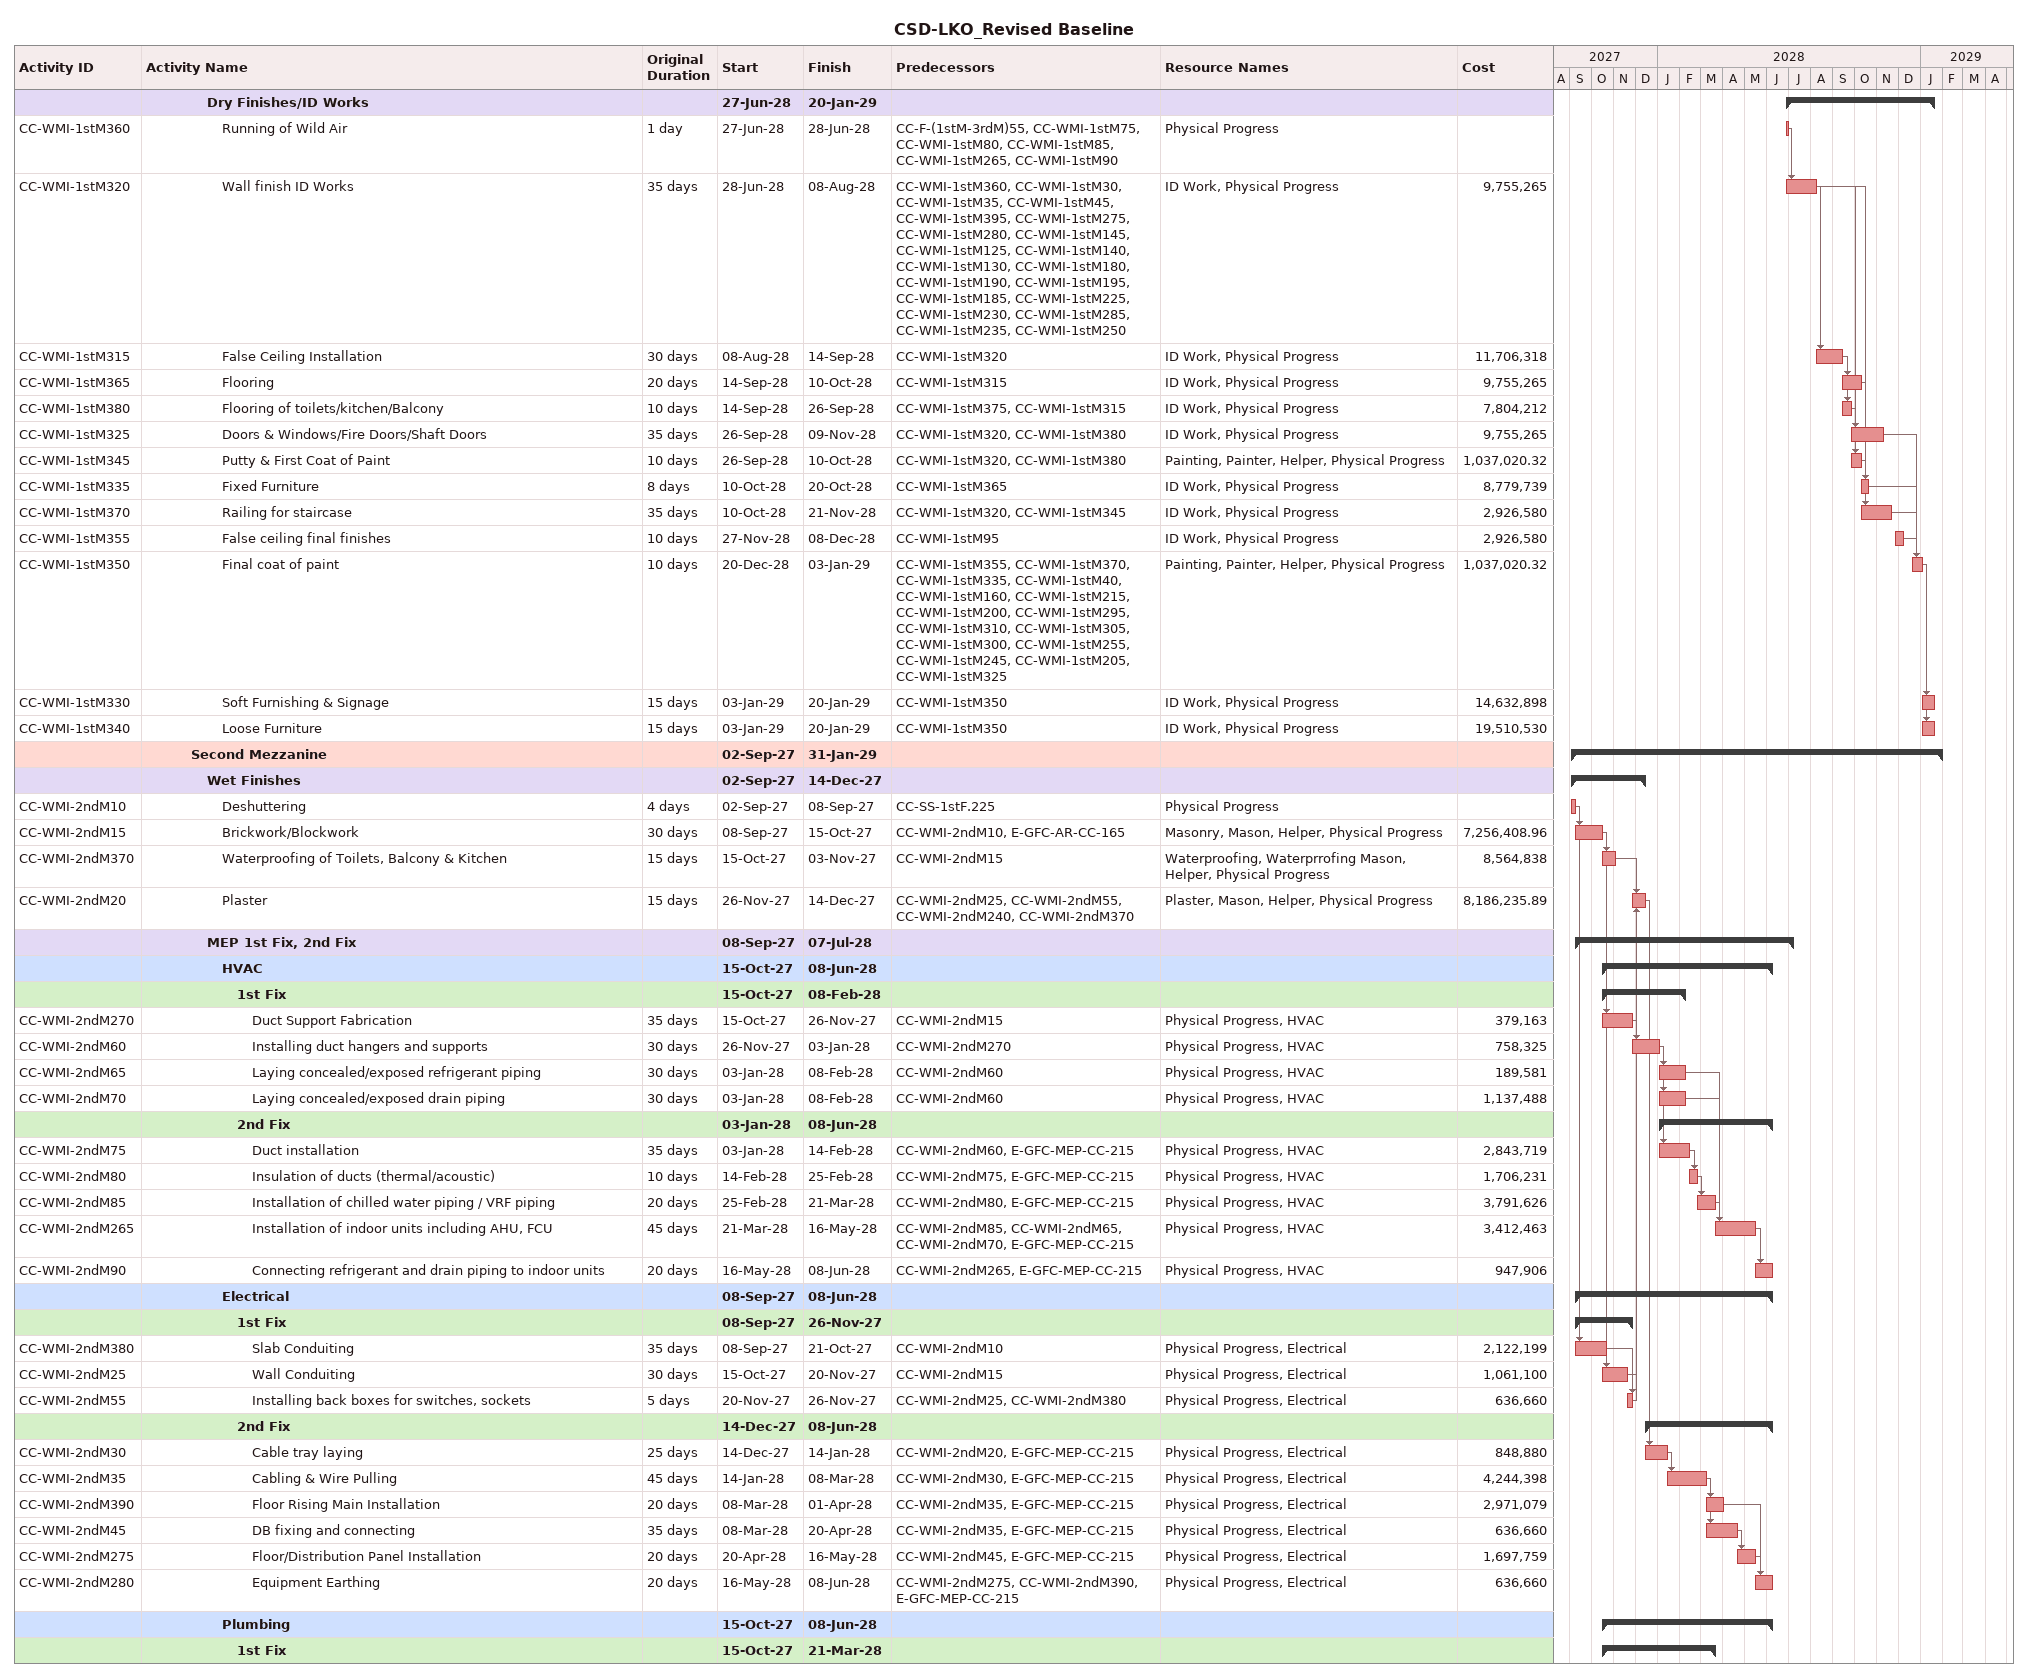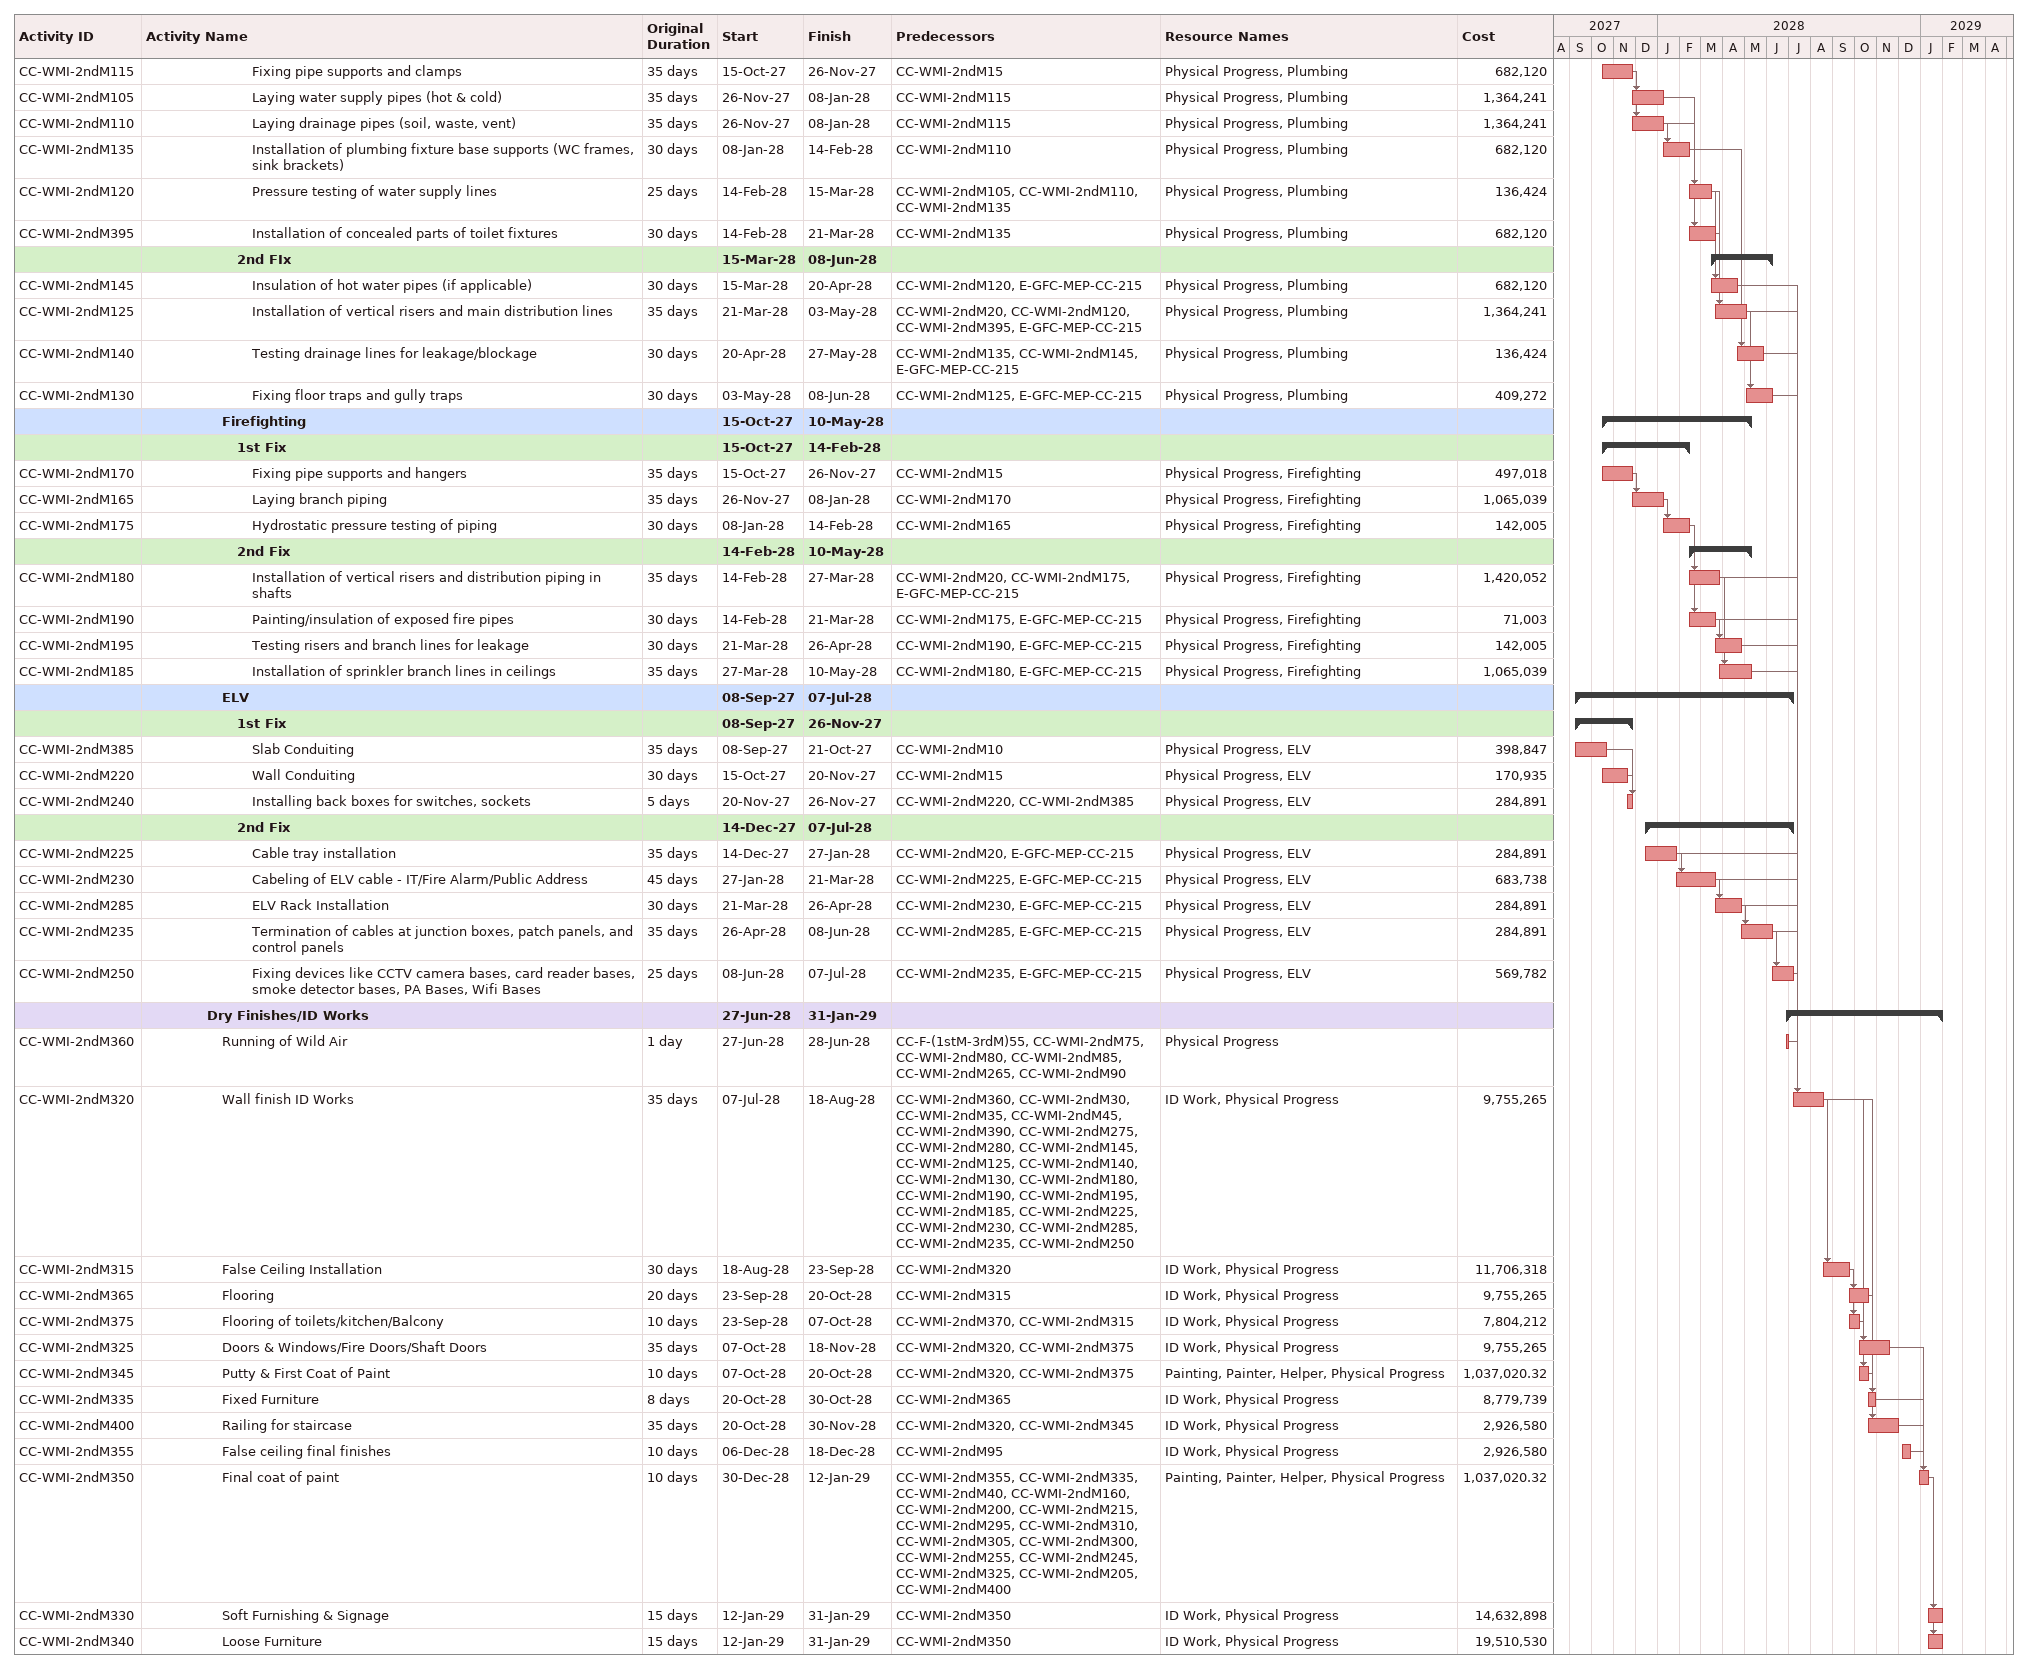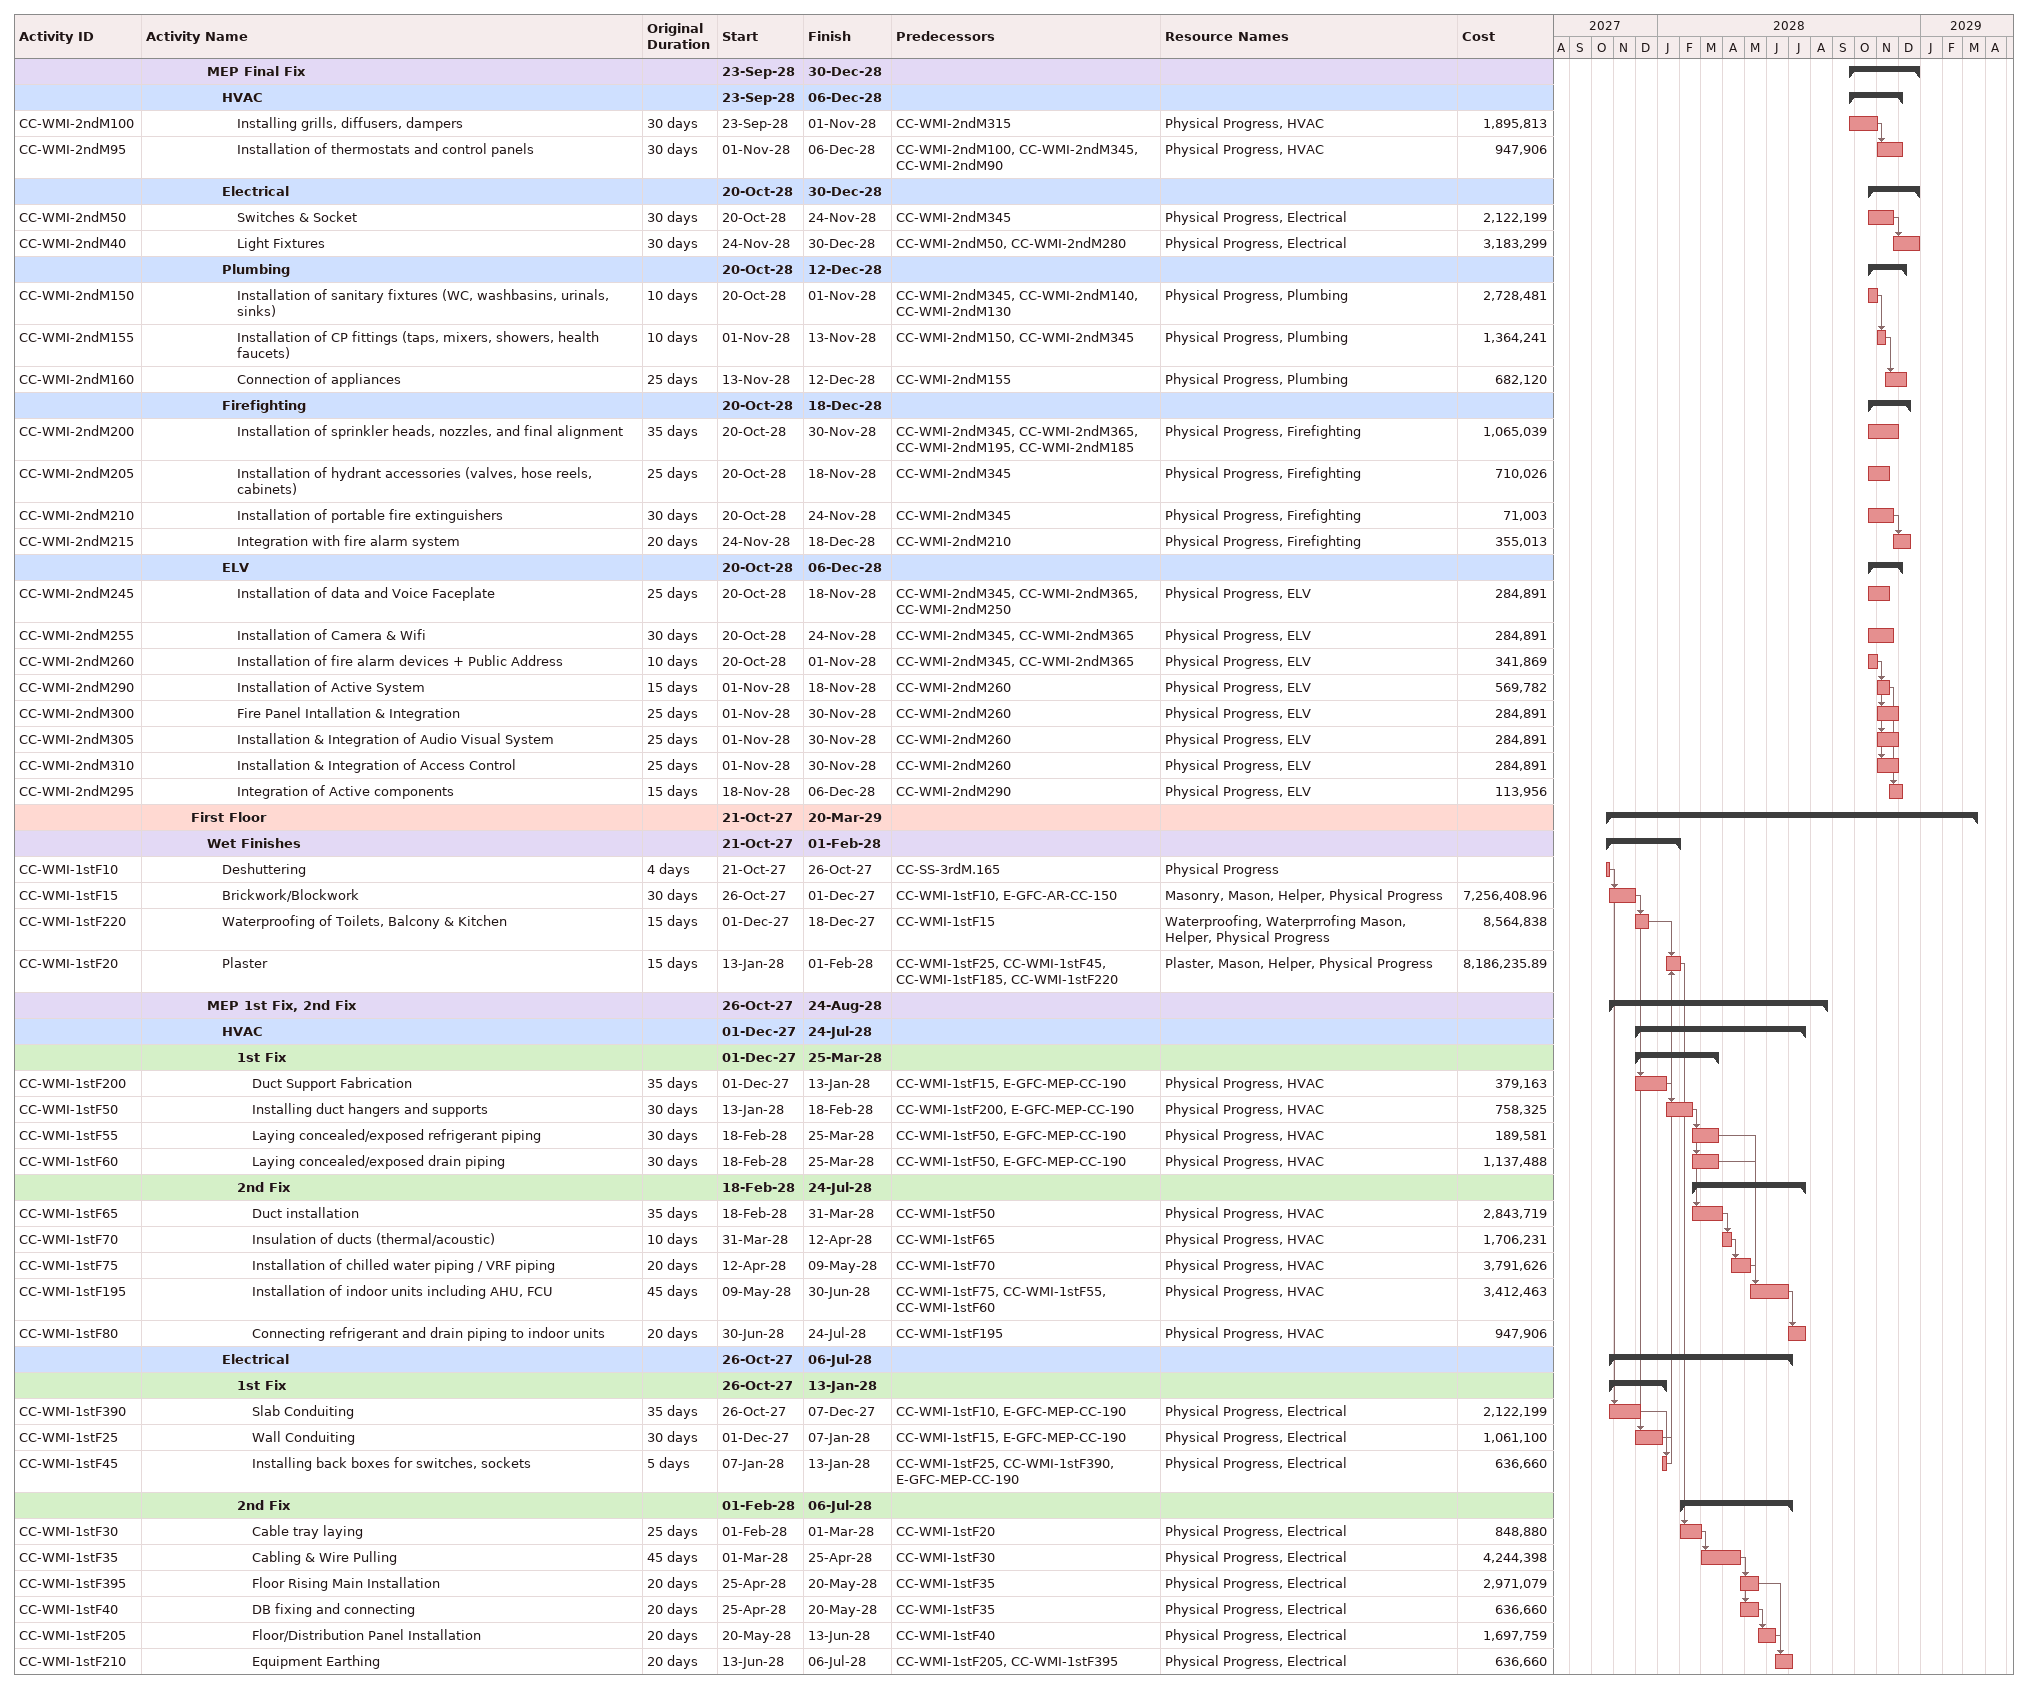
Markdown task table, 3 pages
CSD-LKO_Revised Baseline

| ID | Level | Task | Original duration | Start | Finish | Predecessors | Resources | Cost |
|---|---|---|---|---|---|---|---|---|
|  | 5 | **Dry Finishes/ID Works** |  | 2028-06-27 | 2029-01-20 |  |  |  |
| CC-WMI-1stM360 | 6 | Running of Wild Air | 1d | 2028-06-27 | 2028-06-28 | CC-F-(1stM-3rdM)55, CC-WMI-1stM75, CC-WMI-1stM80, CC-WMI-1stM85, CC-WMI-1stM265, CC-WMI-1stM90 | Physical Progress |  |
| CC-WMI-1stM320 | 6 | Wall finish ID Works | 35d | 2028-06-28 | 2028-08-08 | CC-WMI-1stM360, CC-WMI-1stM30, CC-WMI-1stM35, CC-WMI-1stM45, CC-WMI-1stM395, CC-WMI-1stM275, CC-WMI-1stM280, CC-WMI-1stM145, CC-WMI-1stM125, CC-WMI-1stM140, CC-WMI-1stM130, CC-WMI-1stM180, CC-WMI-1stM190, CC-WMI-1stM195, CC-WMI-1stM185, CC-WMI-1stM225, CC-WMI-1stM230, CC-WMI-1stM285, CC-WMI-1stM235, CC-WMI-1stM250 | ID Work, Physical Progress | 9755265 |
| CC-WMI-1stM315 | 6 | False Ceiling Installation | 30d | 2028-08-08 | 2028-09-14 | CC-WMI-1stM320 | ID Work, Physical Progress | 11706318 |
| CC-WMI-1stM365 | 6 | Flooring | 20d | 2028-09-14 | 2028-10-10 | CC-WMI-1stM315 | ID Work, Physical Progress | 9755265 |
| CC-WMI-1stM380 | 6 | Flooring of toilets/kitchen/Balcony | 10d | 2028-09-14 | 2028-09-26 | CC-WMI-1stM375, CC-WMI-1stM315 | ID Work, Physical Progress | 7804212 |
| CC-WMI-1stM325 | 6 | Doors & Windows/Fire Doors/Shaft Doors | 35d | 2028-09-26 | 2028-11-09 | CC-WMI-1stM320, CC-WMI-1stM380 | ID Work, Physical Progress | 9755265 |
| CC-WMI-1stM345 | 6 | Putty & First Coat of Paint | 10d | 2028-09-26 | 2028-10-10 | CC-WMI-1stM320, CC-WMI-1stM380 | Painting, Painter, Helper, Physical Progress | 1037020.32 |
| CC-WMI-1stM335 | 6 | Fixed Furniture | 8d | 2028-10-10 | 2028-10-20 | CC-WMI-1stM365 | ID Work, Physical Progress | 8779739 |
| CC-WMI-1stM370 | 6 | Railing for staircase | 35d | 2028-10-10 | 2028-11-21 | CC-WMI-1stM320, CC-WMI-1stM345 | ID Work, Physical Progress | 2926580 |
| CC-WMI-1stM355 | 6 | False ceiling final finishes | 10d | 2028-11-27 | 2028-12-08 | CC-WMI-1stM95 | ID Work, Physical Progress | 2926580 |
| CC-WMI-1stM350 | 6 | Final coat of paint | 10d | 2028-12-20 | 2029-01-03 | CC-WMI-1stM355, CC-WMI-1stM370, CC-WMI-1stM335, CC-WMI-1stM40, CC-WMI-1stM160, CC-WMI-1stM215, CC-WMI-1stM200, CC-WMI-1stM295, CC-WMI-1stM310, CC-WMI-1stM305, CC-WMI-1stM300, CC-WMI-1stM255, CC-WMI-1stM245, CC-WMI-1stM205, CC-WMI-1stM325 | Painting, Painter, Helper, Physical Progress | 1037020.32 |
| CC-WMI-1stM330 | 6 | Soft Furnishing & Signage | 15d | 2029-01-03 | 2029-01-20 | CC-WMI-1stM350 | ID Work, Physical Progress | 14632898 |
| CC-WMI-1stM340 | 6 | Loose Furniture | 15d | 2029-01-03 | 2029-01-20 | CC-WMI-1stM350 | ID Work, Physical Progress | 19510530 |
|  | 4 | **Second Mezzanine** |  | 2027-09-02 | 2029-01-31 |  |  |  |
|  | 5 | **Wet Finishes** |  | 2027-09-02 | 2027-12-14 |  |  |  |
| CC-WMI-2ndM10 | 6 | Deshuttering | 4d | 2027-09-02 | 2027-09-08 | CC-SS-1stF.225 | Physical Progress |  |
| CC-WMI-2ndM15 | 6 | Brickwork/Blockwork | 30d | 2027-09-08 | 2027-10-15 | CC-WMI-2ndM10, E-GFC-AR-CC-165 | Masonry, Mason, Helper, Physical Progress | 7256408.96 |
| CC-WMI-2ndM370 | 6 | Waterproofing of Toilets, Balcony & Kitchen | 15d | 2027-10-15 | 2027-11-03 | CC-WMI-2ndM15 | Waterproofing, Waterprrofing Mason, Helper, Physical Progress | 8564838 |
| CC-WMI-2ndM20 | 6 | Plaster | 15d | 2027-11-26 | 2027-12-14 | CC-WMI-2ndM25, CC-WMI-2ndM55, CC-WMI-2ndM240, CC-WMI-2ndM370 | Plaster, Mason, Helper, Physical Progress | 8186235.89 |
|  | 5 | **MEP 1st Fix, 2nd Fix** |  | 2027-09-08 | 2028-07-07 |  |  |  |
|  | 6 | **HVAC** |  | 2027-10-15 | 2028-06-08 |  |  |  |
|  | 7 | **1st Fix** |  | 2027-10-15 | 2028-02-08 |  |  |  |
| CC-WMI-2ndM270 | 8 | Duct Support Fabrication | 35d | 2027-10-15 | 2027-11-26 | CC-WMI-2ndM15 | Physical Progress, HVAC | 379163 |
| CC-WMI-2ndM60 | 8 | Installing duct hangers and supports | 30d | 2027-11-26 | 2028-01-03 | CC-WMI-2ndM270 | Physical Progress, HVAC | 758325 |
| CC-WMI-2ndM65 | 8 | Laying concealed/exposed refrigerant piping | 30d | 2028-01-03 | 2028-02-08 | CC-WMI-2ndM60 | Physical Progress, HVAC | 189581 |
| CC-WMI-2ndM70 | 8 | Laying concealed/exposed drain piping | 30d | 2028-01-03 | 2028-02-08 | CC-WMI-2ndM60 | Physical Progress, HVAC | 1137488 |
|  | 7 | **2nd Fix** |  | 2028-01-03 | 2028-06-08 |  |  |  |
| CC-WMI-2ndM75 | 8 | Duct installation | 35d | 2028-01-03 | 2028-02-14 | CC-WMI-2ndM60, E-GFC-MEP-CC-215 | Physical Progress, HVAC | 2843719 |
| CC-WMI-2ndM80 | 8 | Insulation of ducts (thermal/acoustic) | 10d | 2028-02-14 | 2028-02-25 | CC-WMI-2ndM75, E-GFC-MEP-CC-215 | Physical Progress, HVAC | 1706231 |
| CC-WMI-2ndM85 | 8 | Installation of chilled water piping / VRF piping | 20d | 2028-02-25 | 2028-03-21 | CC-WMI-2ndM80, E-GFC-MEP-CC-215 | Physical Progress, HVAC | 3791626 |
| CC-WMI-2ndM265 | 8 | Installation of indoor units including AHU, FCU | 45d | 2028-03-21 | 2028-05-16 | CC-WMI-2ndM85, CC-WMI-2ndM65, CC-WMI-2ndM70, E-GFC-MEP-CC-215 | Physical Progress, HVAC | 3412463 |
| CC-WMI-2ndM90 | 8 | Connecting refrigerant and drain piping to indoor units | 20d | 2028-05-16 | 2028-06-08 | CC-WMI-2ndM265, E-GFC-MEP-CC-215 | Physical Progress, HVAC | 947906 |
|  | 6 | **Electrical** |  | 2027-09-08 | 2028-06-08 |  |  |  |
|  | 7 | **1st Fix** |  | 2027-09-08 | 2027-11-26 |  |  |  |
| CC-WMI-2ndM380 | 8 | Slab Conduiting | 35d | 2027-09-08 | 2027-10-21 | CC-WMI-2ndM10 | Physical Progress, Electrical | 2122199 |
| CC-WMI-2ndM25 | 8 | Wall Conduiting | 30d | 2027-10-15 | 2027-11-20 | CC-WMI-2ndM15 | Physical Progress, Electrical | 1061100 |
| CC-WMI-2ndM55 | 8 | Installing back boxes for switches, sockets | 5d | 2027-11-20 | 2027-11-26 | CC-WMI-2ndM25, CC-WMI-2ndM380 | Physical Progress, Electrical | 636660 |
|  | 7 | **2nd Fix** |  | 2027-12-14 | 2028-06-08 |  |  |  |
| CC-WMI-2ndM30 | 8 | Cable tray laying | 25d | 2027-12-14 | 2028-01-14 | CC-WMI-2ndM20, E-GFC-MEP-CC-215 | Physical Progress, Electrical | 848880 |
| CC-WMI-2ndM35 | 8 | Cabling & Wire Pulling | 45d | 2028-01-14 | 2028-03-08 | CC-WMI-2ndM30, E-GFC-MEP-CC-215 | Physical Progress, Electrical | 4244398 |
| CC-WMI-2ndM390 | 8 | Floor Rising Main Installation | 20d | 2028-03-08 | 2028-04-01 | CC-WMI-2ndM35, E-GFC-MEP-CC-215 | Physical Progress, Electrical | 2971079 |
| CC-WMI-2ndM45 | 8 | DB fixing and connecting | 35d | 2028-03-08 | 2028-04-20 | CC-WMI-2ndM35, E-GFC-MEP-CC-215 | Physical Progress, Electrical | 636660 |
| CC-WMI-2ndM275 | 8 | Floor/Distribution Panel Installation | 20d | 2028-04-20 | 2028-05-16 | CC-WMI-2ndM45, E-GFC-MEP-CC-215 | Physical Progress, Electrical | 1697759 |
| CC-WMI-2ndM280 | 8 | Equipment Earthing | 20d | 2028-05-16 | 2028-06-08 | CC-WMI-2ndM275, CC-WMI-2ndM390, E-GFC-MEP-CC-215 | Physical Progress, Electrical | 636660 |
|  | 6 | **Plumbing** |  | 2027-10-15 | 2028-06-08 |  |  |  |
|  | 7 | **1st Fix** |  | 2027-10-15 | 2028-03-21 |  |  |  |
| CC-WMI-2ndM115 | 8 | Fixing pipe supports and clamps | 35d | 2027-10-15 | 2027-11-26 | CC-WMI-2ndM15 | Physical Progress, Plumbing | 682120 |
| CC-WMI-2ndM105 | 8 | Laying water supply pipes (hot & cold) | 35d | 2027-11-26 | 2028-01-08 | CC-WMI-2ndM115 | Physical Progress, Plumbing | 1364241 |
| CC-WMI-2ndM110 | 8 | Laying drainage pipes (soil, waste, vent) | 35d | 2027-11-26 | 2028-01-08 | CC-WMI-2ndM115 | Physical Progress, Plumbing | 1364241 |
| CC-WMI-2ndM135 | 8 | Installation of plumbing fixture base supports (WC frames, sink brackets) | 30d | 2028-01-08 | 2028-02-14 | CC-WMI-2ndM110 | Physical Progress, Plumbing | 682120 |
| CC-WMI-2ndM120 | 8 | Pressure testing of water supply lines | 25d | 2028-02-14 | 2028-03-15 | CC-WMI-2ndM105, CC-WMI-2ndM110, CC-WMI-2ndM135 | Physical Progress, Plumbing | 136424 |
| CC-WMI-2ndM395 | 8 | Installation of concealed parts of toilet fixtures | 30d | 2028-02-14 | 2028-03-21 | CC-WMI-2ndM135 | Physical Progress, Plumbing | 682120 |
|  | 7 | **2nd FIx** |  | 2028-03-15 | 2028-06-08 |  |  |  |
| CC-WMI-2ndM145 | 8 | Insulation of hot water pipes (if applicable) | 30d | 2028-03-15 | 2028-04-20 | CC-WMI-2ndM120, E-GFC-MEP-CC-215 | Physical Progress, Plumbing | 682120 |
| CC-WMI-2ndM125 | 8 | Installation of vertical risers and main distribution lines | 35d | 2028-03-21 | 2028-05-03 | CC-WMI-2ndM20, CC-WMI-2ndM120, CC-WMI-2ndM395, E-GFC-MEP-CC-215 | Physical Progress, Plumbing | 1364241 |
| CC-WMI-2ndM140 | 8 | Testing drainage lines for leakage/blockage | 30d | 2028-04-20 | 2028-05-27 | CC-WMI-2ndM135, CC-WMI-2ndM145, E-GFC-MEP-CC-215 | Physical Progress, Plumbing | 136424 |
| CC-WMI-2ndM130 | 8 | Fixing floor traps and gully traps | 30d | 2028-05-03 | 2028-06-08 | CC-WMI-2ndM125, E-GFC-MEP-CC-215 | Physical Progress, Plumbing | 409272 |
|  | 6 | **Firefighting** |  | 2027-10-15 | 2028-05-10 |  |  |  |
|  | 7 | **1st Fix** |  | 2027-10-15 | 2028-02-14 |  |  |  |
| CC-WMI-2ndM170 | 8 | Fixing pipe supports and hangers | 35d | 2027-10-15 | 2027-11-26 | CC-WMI-2ndM15 | Physical Progress, Firefighting | 497018 |
| CC-WMI-2ndM165 | 8 | Laying branch piping | 35d | 2027-11-26 | 2028-01-08 | CC-WMI-2ndM170 | Physical Progress, Firefighting | 1065039 |
| CC-WMI-2ndM175 | 8 | Hydrostatic pressure testing of piping | 30d | 2028-01-08 | 2028-02-14 | CC-WMI-2ndM165 | Physical Progress, Firefighting | 142005 |
|  | 7 | **2nd Fix** |  | 2028-02-14 | 2028-05-10 |  |  |  |
| CC-WMI-2ndM180 | 8 | Installation of vertical risers and distribution piping in shafts | 35d | 2028-02-14 | 2028-03-27 | CC-WMI-2ndM20, CC-WMI-2ndM175, E-GFC-MEP-CC-215 | Physical Progress, Firefighting | 1420052 |
| CC-WMI-2ndM190 | 8 | Painting/insulation of exposed fire pipes | 30d | 2028-02-14 | 2028-03-21 | CC-WMI-2ndM175, E-GFC-MEP-CC-215 | Physical Progress, Firefighting | 71003 |
| CC-WMI-2ndM195 | 8 | Testing risers and branch lines for leakage | 30d | 2028-03-21 | 2028-04-26 | CC-WMI-2ndM190, E-GFC-MEP-CC-215 | Physical Progress, Firefighting | 142005 |
| CC-WMI-2ndM185 | 8 | Installation of sprinkler branch lines in ceilings | 35d | 2028-03-27 | 2028-05-10 | CC-WMI-2ndM180, E-GFC-MEP-CC-215 | Physical Progress, Firefighting | 1065039 |
|  | 6 | **ELV** |  | 2027-09-08 | 2028-07-07 |  |  |  |
|  | 7 | **1st Fix** |  | 2027-09-08 | 2027-11-26 |  |  |  |
| CC-WMI-2ndM385 | 8 | Slab Conduiting | 35d | 2027-09-08 | 2027-10-21 | CC-WMI-2ndM10 | Physical Progress, ELV | 398847 |
| CC-WMI-2ndM220 | 8 | Wall Conduiting | 30d | 2027-10-15 | 2027-11-20 | CC-WMI-2ndM15 | Physical Progress, ELV | 170935 |
| CC-WMI-2ndM240 | 8 | Installing back boxes for switches, sockets | 5d | 2027-11-20 | 2027-11-26 | CC-WMI-2ndM220, CC-WMI-2ndM385 | Physical Progress, ELV | 284891 |
|  | 7 | **2nd Fix** |  | 2027-12-14 | 2028-07-07 |  |  |  |
| CC-WMI-2ndM225 | 8 | Cable tray installation | 35d | 2027-12-14 | 2028-01-27 | CC-WMI-2ndM20, E-GFC-MEP-CC-215 | Physical Progress, ELV | 284891 |
| CC-WMI-2ndM230 | 8 | Cabeling of ELV cable - IT/Fire Alarm/Public Address | 45d | 2028-01-27 | 2028-03-21 | CC-WMI-2ndM225, E-GFC-MEP-CC-215 | Physical Progress, ELV | 683738 |
| CC-WMI-2ndM285 | 8 | ELV Rack Installation | 30d | 2028-03-21 | 2028-04-26 | CC-WMI-2ndM230, E-GFC-MEP-CC-215 | Physical Progress, ELV | 284891 |
| CC-WMI-2ndM235 | 8 | Termination of cables at junction boxes, patch panels, and control panels | 35d | 2028-04-26 | 2028-06-08 | CC-WMI-2ndM285, E-GFC-MEP-CC-215 | Physical Progress, ELV | 284891 |
| CC-WMI-2ndM250 | 8 | Fixing devices like CCTV camera bases, card reader bases, smoke detector bases, PA Bases, Wifi Bases | 25d | 2028-06-08 | 2028-07-07 | CC-WMI-2ndM235, E-GFC-MEP-CC-215 | Physical Progress, ELV | 569782 |
|  | 5 | **Dry Finishes/ID Works** |  | 2028-06-27 | 2029-01-31 |  |  |  |
| CC-WMI-2ndM360 | 6 | Running of Wild Air | 1d | 2028-06-27 | 2028-06-28 | CC-F-(1stM-3rdM)55, CC-WMI-2ndM75, CC-WMI-2ndM80, CC-WMI-2ndM85, CC-WMI-2ndM265, CC-WMI-2ndM90 | Physical Progress |  |
| CC-WMI-2ndM320 | 6 | Wall finish ID Works | 35d | 2028-07-07 | 2028-08-18 | CC-WMI-2ndM360, CC-WMI-2ndM30, CC-WMI-2ndM35, CC-WMI-2ndM45, CC-WMI-2ndM390, CC-WMI-2ndM275, CC-WMI-2ndM280, CC-WMI-2ndM145, CC-WMI-2ndM125, CC-WMI-2ndM140, CC-WMI-2ndM130, CC-WMI-2ndM180, CC-WMI-2ndM190, CC-WMI-2ndM195, CC-WMI-2ndM185, CC-WMI-2ndM225, CC-WMI-2ndM230, CC-WMI-2ndM285, CC-WMI-2ndM235, CC-WMI-2ndM250 | ID Work, Physical Progress | 9755265 |
| CC-WMI-2ndM315 | 6 | False Ceiling Installation | 30d | 2028-08-18 | 2028-09-23 | CC-WMI-2ndM320 | ID Work, Physical Progress | 11706318 |
| CC-WMI-2ndM365 | 6 | Flooring | 20d | 2028-09-23 | 2028-10-20 | CC-WMI-2ndM315 | ID Work, Physical Progress | 9755265 |
| CC-WMI-2ndM375 | 6 | Flooring of toilets/kitchen/Balcony | 10d | 2028-09-23 | 2028-10-07 | CC-WMI-2ndM370, CC-WMI-2ndM315 | ID Work, Physical Progress | 7804212 |
| CC-WMI-2ndM325 | 6 | Doors & Windows/Fire Doors/Shaft Doors | 35d | 2028-10-07 | 2028-11-18 | CC-WMI-2ndM320, CC-WMI-2ndM375 | ID Work, Physical Progress | 9755265 |
| CC-WMI-2ndM345 | 6 | Putty & First Coat of Paint | 10d | 2028-10-07 | 2028-10-20 | CC-WMI-2ndM320, CC-WMI-2ndM375 | Painting, Painter, Helper, Physical Progress | 1037020.32 |
| CC-WMI-2ndM335 | 6 | Fixed Furniture | 8d | 2028-10-20 | 2028-10-30 | CC-WMI-2ndM365 | ID Work, Physical Progress | 8779739 |
| CC-WMI-2ndM400 | 6 | Railing for staircase | 35d | 2028-10-20 | 2028-11-30 | CC-WMI-2ndM320, CC-WMI-2ndM345 | ID Work, Physical Progress | 2926580 |
| CC-WMI-2ndM355 | 6 | False ceiling final finishes | 10d | 2028-12-06 | 2028-12-18 | CC-WMI-2ndM95 | ID Work, Physical Progress | 2926580 |
| CC-WMI-2ndM350 | 6 | Final coat of paint | 10d | 2028-12-30 | 2029-01-12 | CC-WMI-2ndM355, CC-WMI-2ndM335, CC-WMI-2ndM40, CC-WMI-2ndM160, CC-WMI-2ndM200, CC-WMI-2ndM215, CC-WMI-2ndM295, CC-WMI-2ndM310, CC-WMI-2ndM305, CC-WMI-2ndM300, CC-WMI-2ndM255, CC-WMI-2ndM245, CC-WMI-2ndM325, CC-WMI-2ndM205, CC-WMI-2ndM400 | Painting, Painter, Helper, Physical Progress | 1037020.32 |
| CC-WMI-2ndM330 | 6 | Soft Furnishing & Signage | 15d | 2029-01-12 | 2029-01-31 | CC-WMI-2ndM350 | ID Work, Physical Progress | 14632898 |
| CC-WMI-2ndM340 | 6 | Loose Furniture | 15d | 2029-01-12 | 2029-01-31 | CC-WMI-2ndM350 | ID Work, Physical Progress | 19510530 |
|  | 5 | **MEP Final Fix** |  | 2028-09-23 | 2028-12-30 |  |  |  |
|  | 6 | **HVAC** |  | 2028-09-23 | 2028-12-06 |  |  |  |
| CC-WMI-2ndM100 | 7 | Installing grills, diffusers, dampers | 30d | 2028-09-23 | 2028-11-01 | CC-WMI-2ndM315 | Physical Progress, HVAC | 1895813 |
| CC-WMI-2ndM95 | 7 | Installation of thermostats and control panels | 30d | 2028-11-01 | 2028-12-06 | CC-WMI-2ndM100, CC-WMI-2ndM345, CC-WMI-2ndM90 | Physical Progress, HVAC | 947906 |
|  | 6 | **Electrical** |  | 2028-10-20 | 2028-12-30 |  |  |  |
| CC-WMI-2ndM50 | 7 | Switches & Socket | 30d | 2028-10-20 | 2028-11-24 | CC-WMI-2ndM345 | Physical Progress, Electrical | 2122199 |
| CC-WMI-2ndM40 | 7 | Light Fixtures | 30d | 2028-11-24 | 2028-12-30 | CC-WMI-2ndM50, CC-WMI-2ndM280 | Physical Progress, Electrical | 3183299 |
|  | 6 | **Plumbing** |  | 2028-10-20 | 2028-12-12 |  |  |  |
| CC-WMI-2ndM150 | 7 | Installation of sanitary fixtures (WC, washbasins, urinals, sinks) | 10d | 2028-10-20 | 2028-11-01 | CC-WMI-2ndM345, CC-WMI-2ndM140, CC-WMI-2ndM130 | Physical Progress, Plumbing | 2728481 |
| CC-WMI-2ndM155 | 7 | Installation of CP fittings (taps, mixers, showers, health faucets) | 10d | 2028-11-01 | 2028-11-13 | CC-WMI-2ndM150, CC-WMI-2ndM345 | Physical Progress, Plumbing | 1364241 |
| CC-WMI-2ndM160 | 7 | Connection of appliances | 25d | 2028-11-13 | 2028-12-12 | CC-WMI-2ndM155 | Physical Progress, Plumbing | 682120 |
|  | 6 | **Firefighting** |  | 2028-10-20 | 2028-12-18 |  |  |  |
| CC-WMI-2ndM200 | 7 | Installation of sprinkler heads, nozzles, and final alignment | 35d | 2028-10-20 | 2028-11-30 | CC-WMI-2ndM345, CC-WMI-2ndM365, CC-WMI-2ndM195, CC-WMI-2ndM185 | Physical Progress, Firefighting | 1065039 |
| CC-WMI-2ndM205 | 7 | Installation of hydrant accessories (valves, hose reels, cabinets) | 25d | 2028-10-20 | 2028-11-18 | CC-WMI-2ndM345 | Physical Progress, Firefighting | 710026 |
| CC-WMI-2ndM210 | 7 | Installation of portable fire extinguishers | 30d | 2028-10-20 | 2028-11-24 | CC-WMI-2ndM345 | Physical Progress, Firefighting | 71003 |
| CC-WMI-2ndM215 | 7 | Integration with fire alarm system | 20d | 2028-11-24 | 2028-12-18 | CC-WMI-2ndM210 | Physical Progress, Firefighting | 355013 |
|  | 6 | **ELV** |  | 2028-10-20 | 2028-12-06 |  |  |  |
| CC-WMI-2ndM245 | 7 | Installation of data and Voice Faceplate | 25d | 2028-10-20 | 2028-11-18 | CC-WMI-2ndM345, CC-WMI-2ndM365, CC-WMI-2ndM250 | Physical Progress, ELV | 284891 |
| CC-WMI-2ndM255 | 7 | Installation of Camera & Wifi | 30d | 2028-10-20 | 2028-11-24 | CC-WMI-2ndM345, CC-WMI-2ndM365 | Physical Progress, ELV | 284891 |
| CC-WMI-2ndM260 | 7 | Installation of fire alarm devices + Public Address | 10d | 2028-10-20 | 2028-11-01 | CC-WMI-2ndM345, CC-WMI-2ndM365 | Physical Progress, ELV | 341869 |
| CC-WMI-2ndM290 | 7 | Installation of Active System | 15d | 2028-11-01 | 2028-11-18 | CC-WMI-2ndM260 | Physical Progress, ELV | 569782 |
| CC-WMI-2ndM300 | 7 | Fire Panel Intallation & Integration | 25d | 2028-11-01 | 2028-11-30 | CC-WMI-2ndM260 | Physical Progress, ELV | 284891 |
| CC-WMI-2ndM305 | 7 | Installation & Integration of Audio Visual System | 25d | 2028-11-01 | 2028-11-30 | CC-WMI-2ndM260 | Physical Progress, ELV | 284891 |
| CC-WMI-2ndM310 | 7 | Installation & Integration of Access Control | 25d | 2028-11-01 | 2028-11-30 | CC-WMI-2ndM260 | Physical Progress, ELV | 284891 |
| CC-WMI-2ndM295 | 7 | Integration of Active components | 15d | 2028-11-18 | 2028-12-06 | CC-WMI-2ndM290 | Physical Progress, ELV | 113956 |
|  | 4 | **First Floor** |  | 2027-10-21 | 2029-03-20 |  |  |  |
|  | 5 | **Wet Finishes** |  | 2027-10-21 | 2028-02-01 |  |  |  |
| CC-WMI-1stF10 | 6 | Deshuttering | 4d | 2027-10-21 | 2027-10-26 | CC-SS-3rdM.165 | Physical Progress |  |
| CC-WMI-1stF15 | 6 | Brickwork/Blockwork | 30d | 2027-10-26 | 2027-12-01 | CC-WMI-1stF10, E-GFC-AR-CC-150 | Masonry, Mason, Helper, Physical Progress | 7256408.96 |
| CC-WMI-1stF220 | 6 | Waterproofing of Toilets, Balcony & Kitchen | 15d | 2027-12-01 | 2027-12-18 | CC-WMI-1stF15 | Waterproofing, Waterprrofing Mason, Helper, Physical Progress | 8564838 |
| CC-WMI-1stF20 | 6 | Plaster | 15d | 2028-01-13 | 2028-02-01 | CC-WMI-1stF25, CC-WMI-1stF45, CC-WMI-1stF185, CC-WMI-1stF220 | Plaster, Mason, Helper, Physical Progress | 8186235.89 |
|  | 5 | **MEP 1st Fix, 2nd Fix** |  | 2027-10-26 | 2028-08-24 |  |  |  |
|  | 6 | **HVAC** |  | 2027-12-01 | 2028-07-24 |  |  |  |
|  | 7 | **1st Fix** |  | 2027-12-01 | 2028-03-25 |  |  |  |
| CC-WMI-1stF200 | 8 | Duct Support Fabrication | 35d | 2027-12-01 | 2028-01-13 | CC-WMI-1stF15, E-GFC-MEP-CC-190 | Physical Progress, HVAC | 379163 |
| CC-WMI-1stF50 | 8 | Installing duct hangers and supports | 30d | 2028-01-13 | 2028-02-18 | CC-WMI-1stF200, E-GFC-MEP-CC-190 | Physical Progress, HVAC | 758325 |
| CC-WMI-1stF55 | 8 | Laying concealed/exposed refrigerant piping | 30d | 2028-02-18 | 2028-03-25 | CC-WMI-1stF50, E-GFC-MEP-CC-190 | Physical Progress, HVAC | 189581 |
| CC-WMI-1stF60 | 8 | Laying concealed/exposed drain piping | 30d | 2028-02-18 | 2028-03-25 | CC-WMI-1stF50, E-GFC-MEP-CC-190 | Physical Progress, HVAC | 1137488 |
|  | 7 | **2nd Fix** |  | 2028-02-18 | 2028-07-24 |  |  |  |
| CC-WMI-1stF65 | 8 | Duct installation | 35d | 2028-02-18 | 2028-03-31 | CC-WMI-1stF50 | Physical Progress, HVAC | 2843719 |
| CC-WMI-1stF70 | 8 | Insulation of ducts (thermal/acoustic) | 10d | 2028-03-31 | 2028-04-12 | CC-WMI-1stF65 | Physical Progress, HVAC | 1706231 |
| CC-WMI-1stF75 | 8 | Installation of chilled water piping / VRF piping | 20d | 2028-04-12 | 2028-05-09 | CC-WMI-1stF70 | Physical Progress, HVAC | 3791626 |
| CC-WMI-1stF195 | 8 | Installation of indoor units including AHU, FCU | 45d | 2028-05-09 | 2028-06-30 | CC-WMI-1stF75, CC-WMI-1stF55, CC-WMI-1stF60 | Physical Progress, HVAC | 3412463 |
| CC-WMI-1stF80 | 8 | Connecting refrigerant and drain piping to indoor units | 20d | 2028-06-30 | 2028-07-24 | CC-WMI-1stF195 | Physical Progress, HVAC | 947906 |
|  | 6 | **Electrical** |  | 2027-10-26 | 2028-07-06 |  |  |  |
|  | 7 | **1st Fix** |  | 2027-10-26 | 2028-01-13 |  |  |  |
| CC-WMI-1stF390 | 8 | Slab Conduiting | 35d | 2027-10-26 | 2027-12-07 | CC-WMI-1stF10, E-GFC-MEP-CC-190 | Physical Progress, Electrical | 2122199 |
| CC-WMI-1stF25 | 8 | Wall Conduiting | 30d | 2027-12-01 | 2028-01-07 | CC-WMI-1stF15, E-GFC-MEP-CC-190 | Physical Progress, Electrical | 1061100 |
| CC-WMI-1stF45 | 8 | Installing back boxes for switches, sockets | 5d | 2028-01-07 | 2028-01-13 | CC-WMI-1stF25, CC-WMI-1stF390, E-GFC-MEP-CC-190 | Physical Progress, Electrical | 636660 |
|  | 7 | **2nd Fix** |  | 2028-02-01 | 2028-07-06 |  |  |  |
| CC-WMI-1stF30 | 8 | Cable tray laying | 25d | 2028-02-01 | 2028-03-01 | CC-WMI-1stF20 | Physical Progress, Electrical | 848880 |
| CC-WMI-1stF35 | 8 | Cabling & Wire Pulling | 45d | 2028-03-01 | 2028-04-25 | CC-WMI-1stF30 | Physical Progress, Electrical | 4244398 |
| CC-WMI-1stF395 | 8 | Floor Rising Main Installation | 20d | 2028-04-25 | 2028-05-20 | CC-WMI-1stF35 | Physical Progress, Electrical | 2971079 |
| CC-WMI-1stF40 | 8 | DB fixing and connecting | 20d | 2028-04-25 | 2028-05-20 | CC-WMI-1stF35 | Physical Progress, Electrical | 636660 |
| CC-WMI-1stF205 | 8 | Floor/Distribution Panel Installation | 20d | 2028-05-20 | 2028-06-13 | CC-WMI-1stF40 | Physical Progress, Electrical | 1697759 |
| CC-WMI-1stF210 | 8 | Equipment Earthing | 20d | 2028-06-13 | 2028-07-06 | CC-WMI-1stF205, CC-WMI-1stF395 | Physical Progress, Electrical | 636660 |
